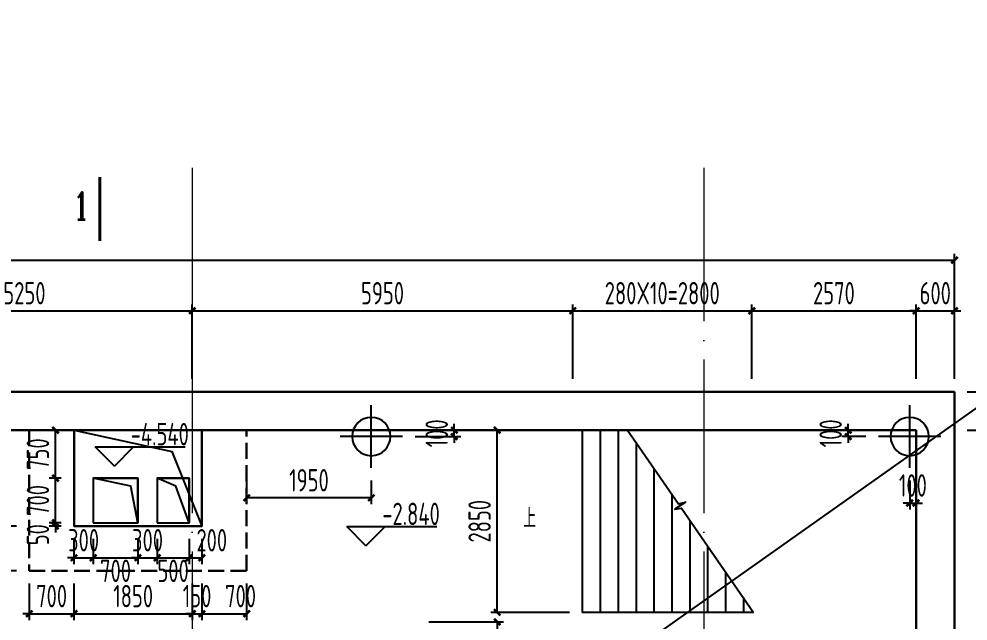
# Model space of a CAD drawing. Header units: millimetres. Extents: x -897614 to 191467, y -439928 to 101803.
# Drawn here: x -807098 to -792256, y -19254 to -9839 of the extents above; entities that cross this region are included whole.
import ezdxf

# ---------------------------------------------------------------- set-up
doc = ezdxf.new("R2010")
doc.units = ezdxf.units.MM
doc.header["$LTSCALE"] = 1000
doc.linetypes.add('ACAD_ISO04W100', pattern=[30, 24, -3, 0, -3])
doc.linetypes.add('DASH', pattern=[0.35, 0.25, -0.1])
for name, color, linetype in [('DIM_ELEV', 3, 'Continuous'), ('DIM_LEAD', 3, 'Continuous'), ('DIM_SYMB', 3, 'Continuous'), ('KD', 7, 'Continuous'), ('STAIR', 2, 'Continuous'), ('ZH', 7, 'Continuous'), ('备注', 1, 'Continuous')]:
    doc.layers.add(name, color=color, linetype=linetype)
doc.layers.add('DOTE', color=8, linetype='ACAD_ISO04W100', lineweight=9)
doc.layers.add('WALL', color=6, linetype='Continuous', lineweight=30)
doc.styles.add('_TCH_LABEL', font='COMPLEX', dxfattribs={"bigfont": 'GBCBIG'})
doc.styles.add('TSSD', font='tssdeng.shx', dxfattribs={"width": 0.7, "bigfont": 'tssdchn.shx'})
doc.dimstyles.new('TSD', dxfattribs={"dimtxt": 350, "dimasz": 100, "dimexe": 100, "dimexo": 200, "dimgap": 100, "dimtad": 1, "dimdec": 0, "dimzin": 0, "dimdsep": 46, "dimtxsty": 'TSSD', "dimblk": 'ARCHTICK', "dimcen": 0.09, "dimclrt": 7, "dimazin": 2, "dimtfac": 1, "dimtdec": 0, "dimtix": 1, "dimtmove": 2, "dimatfit": 3, "dimfxl": 0, "dimtolj": 1, "dimtzin": 0, "dimarcsym": 0})

# ---------------------------------------------------------------- blocks, each defined once
blk = doc.blocks.new('_ArchTick')
at = {"color": 0, "linetype": 'ByBlock', "const_width": 0.4}
blk.add_lwpolyline([(-0.5, -0.5), (0.5, 0.5)], dxfattribs=at)
blk = doc.blocks.new('*D159')
at = {"layer": 'Defpoints', "color": 0, "transparency": 16777216}
for p in [(-804388, -14402), (-809638, -15669, 0), (-804388, -15669, 0)]:
    blk.add_point(p, dxfattribs=at)
at = {"layer": 'DIM_LEAD', "color": 0, "lineweight": -2, "transparency": 16777216}
for p, q in [((-809638, -15469), (-809638, -14302)), ((-804388, -15469), (-804388, -14302)), ((-809638, -14402), (-804388, -14402))]:
    blk.add_line(p, q, dxfattribs=at)
at = {"layer": 'DIM_LEAD', "color": 0, "lineweight": -2, "transparency": 16777216, "xscale": 100, "yscale": 100, "zscale": 100, "rotation": 180}
blk.add_blockref('_ArchTick', (-809638, -14402), dxfattribs=at)
at = {"layer": 'DIM_LEAD', "color": 0, "lineweight": -2, "transparency": 16777216, "xscale": 100, "yscale": 100, "zscale": 100}
blk.add_blockref('_ArchTick', (-804388, -14402), dxfattribs=at)
at = {"layer": 'DIM_LEAD', "color": 7, "transparency": 16777216, "insert": (-807013, -14127), "char_height": 350, "attachment_point": 5, "style": 'TSSD'}
blk.add_mtext('\\A1;5250', dxfattribs=at)
blk = doc.blocks.new('*D160')
at = {"layer": 'Defpoints', "color": 0, "transparency": 16777216}
for p in [(-798438, -14402), (-804388, -15669, 0), (-798438, -15669, 0)]:
    blk.add_point(p, dxfattribs=at)
at = {"layer": 'DIM_LEAD', "color": 0, "lineweight": -2, "transparency": 16777216}
for p, q in [((-804388, -15469), (-804388, -14302)), ((-798438, -15469), (-798438, -14302)), ((-804388, -14402), (-798438, -14402))]:
    blk.add_line(p, q, dxfattribs=at)
at = {"layer": 'DIM_LEAD', "color": 0, "lineweight": -2, "transparency": 16777216, "xscale": 100, "yscale": 100, "zscale": 100, "rotation": 180}
blk.add_blockref('_ArchTick', (-804388, -14402), dxfattribs=at)
at = {"layer": 'DIM_LEAD', "color": 0, "lineweight": -2, "transparency": 16777216, "xscale": 100, "yscale": 100, "zscale": 100}
blk.add_blockref('_ArchTick', (-798438, -14402), dxfattribs=at)
at = {"layer": 'DIM_LEAD', "color": 7, "transparency": 16777216, "insert": (-801413, -14127), "char_height": 350, "attachment_point": 5, "style": 'TSSD'}
blk.add_mtext('\\A1;5950', dxfattribs=at)
blk = doc.blocks.new('*D161')
at = {"layer": 'Defpoints', "color": 0, "transparency": 16777216}
for p in [(-795638, -14402), (-798438, -15669, 0), (-795638, -15669)]:
    blk.add_point(p, dxfattribs=at)
at = {"layer": 'DIM_LEAD', "color": 0, "lineweight": -2, "transparency": 16777216}
for p, q in [((-798438, -15469), (-798438, -14302)), ((-795638, -15469), (-795638, -14302)), ((-798438, -14402), (-795638, -14402))]:
    blk.add_line(p, q, dxfattribs=at)
at = {"layer": 'DIM_LEAD', "color": 0, "lineweight": -2, "transparency": 16777216, "xscale": 100, "yscale": 100, "zscale": 100, "rotation": 180}
blk.add_blockref('_ArchTick', (-798438, -14402), dxfattribs=at)
at = {"layer": 'DIM_LEAD', "color": 0, "lineweight": -2, "transparency": 16777216, "xscale": 100, "yscale": 100, "zscale": 100}
blk.add_blockref('_ArchTick', (-795638, -14402), dxfattribs=at)
at = {"layer": 'DIM_LEAD', "color": 7, "transparency": 16777216, "insert": (-797038, -14127), "char_height": 350, "attachment_point": 5, "style": 'TSSD'}
blk.add_mtext('\\A1;280X10=2800', dxfattribs=at)
blk = doc.blocks.new('*D162')
at = {"layer": 'Defpoints', "color": 0, "transparency": 16777216}
for p in [(-792468, -14402), (-793068, -15669, 0), (-792468, -15669, 0)]:
    blk.add_point(p, dxfattribs=at)
at = {"layer": 'DIM_LEAD', "color": 0, "lineweight": -2, "transparency": 16777216}
for p, q in [((-793068, -15469), (-793068, -14302)), ((-792468, -15469), (-792468, -14302)), ((-793068, -14402), (-793168, -14402)), ((-793068, -14402), (-792468, -14402)), ((-792468, -14402), (-792368, -14402))]:
    blk.add_line(p, q, dxfattribs=at)
at = {"layer": 'DIM_LEAD', "color": 0, "lineweight": -2, "transparency": 16777216, "xscale": 100, "yscale": 100, "zscale": 100}
blk.add_blockref('_ArchTick', (-793068, -14402), dxfattribs=at)
at = {"layer": 'DIM_LEAD', "color": 0, "lineweight": -2, "transparency": 16777216, "xscale": 100, "yscale": 100, "zscale": 100, "rotation": 180}
blk.add_blockref('_ArchTick', (-792468, -14402), dxfattribs=at)
at = {"layer": 'DIM_LEAD', "color": 7, "transparency": 16777216, "insert": (-792768, -14127), "char_height": 350, "attachment_point": 5, "style": 'TSSD'}
blk.add_mtext('\\A1;600', dxfattribs=at)
blk = doc.blocks.new('*D169')
at = {"layer": 'Defpoints', "color": 0, "transparency": 16777216}
for p in [(-792468, -13610), (-850958, -15669, 0), (-792468, -15669, 0)]:
    blk.add_point(p, dxfattribs=at)
at = {"layer": 'DIM_LEAD', "color": 0, "lineweight": -2, "transparency": 16777216}
for p, q in [((-850958, -15469), (-850958, -13510)), ((-850958, -13610), (-792468, -13610)), ((-792468, -15469), (-792468, -13510))]:
    blk.add_line(p, q, dxfattribs=at)
at = {"layer": 'DIM_LEAD', "color": 0, "lineweight": -2, "transparency": 16777216, "xscale": 100, "yscale": 100, "zscale": 100, "rotation": 180}
blk.add_blockref('_ArchTick', (-850958, -13610), dxfattribs=at)
at = {"layer": 'DIM_LEAD', "color": 0, "lineweight": -2, "transparency": 16777216, "xscale": 100, "yscale": 100, "zscale": 100}
blk.add_blockref('_ArchTick', (-792468, -13610), dxfattribs=at)
at = {"layer": 'DIM_LEAD', "color": 7, "transparency": 16777216, "insert": (-821713, -13335), "char_height": 350, "attachment_point": 5, "style": 'TSSD'}
blk.add_mtext('\\A1;58490', dxfattribs=at)
blk = doc.blocks.new('*D170')
at = {"layer": 'Defpoints', "color": 0, "transparency": 16777216}
for p in [(-792468, -15669, 0), (-792468, -16269, 0), (-791155, -16269)]:
    blk.add_point(p, dxfattribs=at)
at = {"layer": 'DIM_LEAD', "color": 0, "lineweight": -2, "transparency": 16777216}
for p, q in [((-791155, -15669), (-791155, -15569)), ((-792268, -15669), (-791055, -15669)), ((-791155, -15669), (-791155, -16269)), ((-792268, -16269), (-791055, -16269)), ((-791155, -16269), (-791155, -16369))]:
    blk.add_line(p, q, dxfattribs=at)
at = {"layer": 'DIM_LEAD', "color": 0, "lineweight": -2, "transparency": 16777216, "xscale": 100, "yscale": 100, "zscale": 100}
for p, rotation in [((-791155, -15669), 270), ((-791155, -16269), 90)]:
    blk.add_blockref('_ArchTick', p, dxfattribs=dict(at, rotation=rotation))
at = {"layer": 'DIM_LEAD', "color": 7, "transparency": 16777216, "insert": (-791430, -15969), "char_height": 350, "attachment_point": 5, "rotation": 90, "style": 'TSSD'}
blk.add_mtext('\\A1;600', dxfattribs=at)
blk = doc.blocks.new('*D171')
at = {"layer": 'Defpoints', "color": 0, "transparency": 16777216}
for p in [(-792468, -16269, 0), (-792468, -22269, 0), (-791155, -22269)]:
    blk.add_point(p, dxfattribs=at)
at = {"layer": 'DIM_LEAD', "color": 0, "lineweight": -2, "transparency": 16777216}
for p, q in [((-792268, -16269), (-791055, -16269)), ((-791155, -16269), (-791155, -22269)), ((-792268, -22269), (-791055, -22269))]:
    blk.add_line(p, q, dxfattribs=at)
at = {"layer": 'DIM_LEAD', "color": 0, "lineweight": -2, "transparency": 16777216, "xscale": 100, "yscale": 100, "zscale": 100}
for p, rotation in [((-791155, -16269), 90), ((-791155, -22269), 270)]:
    blk.add_blockref('_ArchTick', p, dxfattribs=dict(at, rotation=rotation))
at = {"layer": 'DIM_LEAD', "color": 7, "transparency": 16777216, "insert": (-791430, -19269), "char_height": 350, "attachment_point": 5, "rotation": 90, "style": 'TSSD'}
blk.add_mtext('\\A1;6000', dxfattribs=at)
blk = doc.blocks.new('*D173')
at = {"layer": 'Defpoints', "color": 0, "transparency": 16777216}
for p in [(-792468, -15669, 0), (-790569, -15669), (-792468, -22869, 0)]:
    blk.add_point(p, dxfattribs=at)
at = {"layer": 'DIM_LEAD', "color": 0, "lineweight": -2, "transparency": 16777216}
for p, q in [((-792268, -15669), (-790469, -15669)), ((-790569, -22869), (-790569, -15669)), ((-792268, -22869), (-790469, -22869))]:
    blk.add_line(p, q, dxfattribs=at)
at = {"layer": 'DIM_LEAD', "color": 0, "lineweight": -2, "transparency": 16777216, "xscale": 100, "yscale": 100, "zscale": 100}
for p, rotation in [((-790569, -15669), 90), ((-790569, -22869), 270)]:
    blk.add_blockref('_ArchTick', p, dxfattribs=dict(at, rotation=rotation))
at = {"layer": 'DIM_LEAD', "color": 7, "transparency": 16777216, "insert": (-790844, -19269), "char_height": 350, "attachment_point": 5, "rotation": 90, "style": 'TSSD'}
blk.add_mtext('\\A1;7200', dxfattribs=at)
blk = doc.blocks.new('*D174')
at = {"layer": 'Defpoints', "color": 0, "transparency": 16777216}
for p in [(-793068, -14402), (-795638, -15669), (-793068, -15669, 0)]:
    blk.add_point(p, dxfattribs=at)
at = {"layer": 'DIM_LEAD', "color": 0, "lineweight": -2, "transparency": 16777216}
for p, q in [((-795638, -15469), (-795638, -14302)), ((-793068, -15469), (-793068, -14302)), ((-795638, -14402), (-793068, -14402))]:
    blk.add_line(p, q, dxfattribs=at)
at = {"layer": 'DIM_LEAD', "color": 0, "lineweight": -2, "transparency": 16777216, "xscale": 100, "yscale": 100, "zscale": 100, "rotation": 180}
blk.add_blockref('_ArchTick', (-795638, -14402), dxfattribs=at)
at = {"layer": 'DIM_LEAD', "color": 0, "lineweight": -2, "transparency": 16777216, "xscale": 100, "yscale": 100, "zscale": 100}
blk.add_blockref('_ArchTick', (-793068, -14402), dxfattribs=at)
at = {"layer": 'DIM_LEAD', "color": 7, "transparency": 16777216, "insert": (-794353, -14127), "char_height": 350, "attachment_point": 5, "style": 'TSSD'}
blk.add_mtext('\\A1;2570', dxfattribs=at)
blk = doc.blocks.new('*D175')
at = {"layer": 'Defpoints', "color": 0, "transparency": 16777216}
for p in [(-800888, -19269, 0), (-800888, -22269, 0), (-799619, -22269)]:
    blk.add_point(p, dxfattribs=at)
at = {"layer": 'DIM_LEAD', "color": 0, "lineweight": -2, "transparency": 16777216}
for p, q in [((-800688, -19269), (-799519, -19269)), ((-799619, -19269), (-799619, -22269)), ((-800688, -22269), (-799519, -22269))]:
    blk.add_line(p, q, dxfattribs=at)
at = {"layer": 'DIM_LEAD', "color": 0, "lineweight": -2, "transparency": 16777216, "xscale": 100, "yscale": 100, "zscale": 100}
for p, rotation in [((-799619, -19269), 90), ((-799619, -22269), 270)]:
    blk.add_blockref('_ArchTick', p, dxfattribs=dict(at, rotation=rotation))
at = {"layer": 'DIM_LEAD', "color": 7, "transparency": 16777216, "insert": (-799894, -20769), "char_height": 350, "attachment_point": 5, "rotation": 90, "style": 'TSSD'}
blk.add_mtext('\\A1;3000', dxfattribs=at)
blk = doc.blocks.new('*D156')
at = {"layer": 'Defpoints', "color": 0, "transparency": 16777216}
for p in [(-799619, -16269), (-798438, -16269, 0), (-798288, -19119, 0)]:
    blk.add_point(p, dxfattribs=at)
at = {"layer": 'DIM_LEAD', "color": 0, "lineweight": -2, "transparency": 16777216}
for p, q in [((-798638, -16269), (-799719, -16269)), ((-799619, -19119), (-799619, -16269)), ((-798488, -19119), (-799719, -19119))]:
    blk.add_line(p, q, dxfattribs=at)
at = {"layer": 'DIM_LEAD', "color": 0, "lineweight": -2, "transparency": 16777216, "xscale": 100, "yscale": 100, "zscale": 100}
for p, rotation in [((-799619, -16269), 90), ((-799619, -19119), 270)]:
    blk.add_blockref('_ArchTick', p, dxfattribs=dict(at, rotation=rotation))
at = {"layer": 'DIM_LEAD', "color": 7, "transparency": 16777216, "insert": (-799894, -17694), "char_height": 350, "attachment_point": 5, "rotation": 90, "style": 'TSSD'}
blk.add_mtext('\\A1;2850', dxfattribs=at)
blk = doc.blocks.new('*D622')
at = {"layer": 'Defpoints', "color": 0, "transparency": 16777216}
for p in [(-806938, -18469, 0), (-806238, -18469, 0), (-806238, -19139)]:
    blk.add_point(p, dxfattribs=at)
at = {"layer": 'DIM_ELEV', "color": 0, "lineweight": -2, "transparency": 16777216}
for p, q in [((-806938, -18669), (-806938, -19239)), ((-806238, -18669), (-806238, -19239)), ((-806938, -19139), (-807038, -19139)), ((-806938, -19139), (-806238, -19139)), ((-806238, -19139), (-806138, -19139))]:
    blk.add_line(p, q, dxfattribs=at)
at = {"layer": 'DIM_ELEV', "color": 0, "lineweight": -2, "transparency": 16777216, "xscale": 100, "yscale": 100, "zscale": 100}
blk.add_blockref('_ArchTick', (-806938, -19139), dxfattribs=at)
at = {"layer": 'DIM_ELEV', "color": 0, "lineweight": -2, "transparency": 16777216, "xscale": 100, "yscale": 100, "zscale": 100, "rotation": 180}
blk.add_blockref('_ArchTick', (-806238, -19139), dxfattribs=at)
at = {"layer": 'DIM_ELEV', "color": 7, "transparency": 16777216, "insert": (-806588, -18864), "char_height": 350, "attachment_point": 5, "style": 'TSSD'}
blk.add_mtext('\\A1;700', dxfattribs=at)
blk = doc.blocks.new('*D623')
at = {"layer": 'Defpoints', "color": 0, "transparency": 16777216}
for p in [(-806238, -18469, 0), (-804388, -18469, 0), (-804388, -19139)]:
    blk.add_point(p, dxfattribs=at)
at = {"layer": 'DIM_ELEV', "color": 0, "lineweight": -2, "transparency": 16777216}
for p, q in [((-806238, -18669), (-806238, -19239)), ((-804388, -18669), (-804388, -19239)), ((-806238, -19139), (-804388, -19139))]:
    blk.add_line(p, q, dxfattribs=at)
at = {"layer": 'DIM_ELEV', "color": 0, "lineweight": -2, "transparency": 16777216, "xscale": 100, "yscale": 100, "zscale": 100, "rotation": 180}
blk.add_blockref('_ArchTick', (-806238, -19139), dxfattribs=at)
at = {"layer": 'DIM_ELEV', "color": 0, "lineweight": -2, "transparency": 16777216, "xscale": 100, "yscale": 100, "zscale": 100}
blk.add_blockref('_ArchTick', (-804388, -19139), dxfattribs=at)
at = {"layer": 'DIM_ELEV', "color": 7, "transparency": 16777216, "insert": (-805313, -18864), "char_height": 350, "attachment_point": 5, "style": 'TSSD'}
blk.add_mtext('\\A1;1850', dxfattribs=at)
blk = doc.blocks.new('*D624')
at = {"layer": 'Defpoints', "color": 0, "transparency": 16777216}
for p in [(-804388, -18469, 0), (-804238, -18469, 0), (-804238, -19139)]:
    blk.add_point(p, dxfattribs=at)
at = {"layer": 'DIM_ELEV', "color": 0, "lineweight": -2, "transparency": 16777216}
for p, q in [((-804388, -18669), (-804388, -19239)), ((-804238, -18669), (-804238, -19239)), ((-804388, -19139), (-804488, -19139)), ((-804388, -19139), (-804238, -19139)), ((-804238, -19139), (-804138, -19139))]:
    blk.add_line(p, q, dxfattribs=at)
at = {"layer": 'DIM_ELEV', "color": 0, "lineweight": -2, "transparency": 16777216, "xscale": 100, "yscale": 100, "zscale": 100}
blk.add_blockref('_ArchTick', (-804388, -19139), dxfattribs=at)
at = {"layer": 'DIM_ELEV', "color": 0, "lineweight": -2, "transparency": 16777216, "xscale": 100, "yscale": 100, "zscale": 100, "rotation": 180}
blk.add_blockref('_ArchTick', (-804238, -19139), dxfattribs=at)
at = {"layer": 'DIM_ELEV', "color": 7, "transparency": 16777216, "insert": (-804313, -18864), "char_height": 350, "attachment_point": 5, "style": 'TSSD'}
blk.add_mtext('\\A1;150', dxfattribs=at)
blk = doc.blocks.new('*D625')
at = {"layer": 'Defpoints', "color": 0, "transparency": 16777216}
for p in [(-804238, -18469, 0), (-803538, -18469, 0), (-803538, -19139)]:
    blk.add_point(p, dxfattribs=at)
at = {"layer": 'DIM_ELEV', "color": 0, "lineweight": -2, "transparency": 16777216}
for p, q in [((-804238, -18669), (-804238, -19239)), ((-803538, -18669), (-803538, -19239)), ((-804238, -19139), (-803538, -19139))]:
    blk.add_line(p, q, dxfattribs=at)
at = {"layer": 'DIM_ELEV', "color": 0, "lineweight": -2, "transparency": 16777216, "xscale": 100, "yscale": 100, "zscale": 100, "rotation": 180}
blk.add_blockref('_ArchTick', (-804238, -19139), dxfattribs=at)
at = {"layer": 'DIM_ELEV', "color": 0, "lineweight": -2, "transparency": 16777216, "xscale": 100, "yscale": 100, "zscale": 100}
blk.add_blockref('_ArchTick', (-803538, -19139), dxfattribs=at)
at = {"layer": 'DIM_ELEV', "color": 7, "transparency": 16777216, "insert": (-803633, -18864), "char_height": 350, "attachment_point": 5, "style": 'TSSD'}
blk.add_mtext('\\A1;700', dxfattribs=at)
blk = doc.blocks.new('*D626')
at = {"layer": 'Defpoints', "color": 0, "transparency": 16777216}
for p in [(-807753, -17769), (-806938, -17769, 0), (-806938, -18469, 0)]:
    blk.add_point(p, dxfattribs=at)
at = {"layer": 'DIM_ELEV', "color": 0, "lineweight": -2, "transparency": 16777216}
for p, q in [((-807138, -17769), (-807853, -17769)), ((-807753, -17769), (-807753, -17669)), ((-807753, -18469), (-807753, -17769)), ((-807138, -18469), (-807853, -18469)), ((-807753, -18469), (-807753, -18569))]:
    blk.add_line(p, q, dxfattribs=at)
at = {"layer": 'DIM_ELEV', "color": 0, "lineweight": -2, "transparency": 16777216, "xscale": 100, "yscale": 100, "zscale": 100}
for p, rotation in [((-807753, -17769), 270), ((-807753, -18469), 90)]:
    blk.add_blockref('_ArchTick', p, dxfattribs=dict(at, rotation=rotation))
at = {"layer": 'DIM_ELEV', "color": 7, "transparency": 16777216, "insert": (-808028, -18119), "char_height": 350, "attachment_point": 5, "rotation": 90, "style": 'TSSD'}
blk.add_mtext('\\A1;700', dxfattribs=at)
blk = doc.blocks.new('*D627')
at = {"layer": 'Defpoints', "color": 0, "transparency": 16777216}
for p in [(-807753, -16269), (-806938, -16269), (-806938, -17769, 0)]:
    blk.add_point(p, dxfattribs=at)
at = {"layer": 'DIM_ELEV', "color": 0, "lineweight": -2, "transparency": 16777216}
for p, q in [((-807138, -16269), (-807853, -16269)), ((-807753, -17769), (-807753, -16269)), ((-807138, -17769), (-807853, -17769))]:
    blk.add_line(p, q, dxfattribs=at)
at = {"layer": 'DIM_ELEV', "color": 0, "lineweight": -2, "transparency": 16777216, "xscale": 100, "yscale": 100, "zscale": 100}
for p, rotation in [((-807753, -16269), 90), ((-807753, -17769), 270)]:
    blk.add_blockref('_ArchTick', p, dxfattribs=dict(at, rotation=rotation))
at = {"layer": 'DIM_ELEV', "color": 7, "transparency": 16777216, "insert": (-808028, -17019), "char_height": 350, "attachment_point": 5, "rotation": 90, "style": 'TSSD'}
blk.add_mtext('\\A1;1500', dxfattribs=at)
blk = doc.blocks.new('*D628')
at = {"layer": 'Defpoints', "color": 0, "transparency": 16777216}
for p in [(-806238, -17769, 0), (-805938, -17769, 0), (-805938, -18266)]:
    blk.add_point(p, dxfattribs=at)
at = {"layer": 'DIM_ELEV', "color": 0, "lineweight": -2, "transparency": 16777216}
for p, q in [((-806238, -17969), (-806238, -18366)), ((-805938, -17969), (-805938, -18366)), ((-806238, -18266), (-806338, -18266)), ((-806238, -18266), (-805938, -18266)), ((-805938, -18266), (-805838, -18266))]:
    blk.add_line(p, q, dxfattribs=at)
at = {"layer": 'DIM_ELEV', "color": 0, "lineweight": -2, "transparency": 16777216, "xscale": 100, "yscale": 100, "zscale": 100}
blk.add_blockref('_ArchTick', (-806238, -18266), dxfattribs=at)
at = {"layer": 'DIM_ELEV', "color": 0, "lineweight": -2, "transparency": 16777216, "xscale": 100, "yscale": 100, "zscale": 100, "rotation": 180}
blk.add_blockref('_ArchTick', (-805938, -18266), dxfattribs=at)
at = {"layer": 'DIM_ELEV', "color": 7, "transparency": 16777216, "insert": (-806088, -17991), "char_height": 350, "attachment_point": 5, "style": 'TSSD'}
blk.add_mtext('\\A1;300', dxfattribs=at)
blk = doc.blocks.new('*D629')
at = {"layer": 'Defpoints', "color": 0, "transparency": 16777216}
for p in [(-805938, -17769, 0), (-805238, -17769, 0), (-805238, -18266)]:
    blk.add_point(p, dxfattribs=at)
at = {"layer": 'DIM_ELEV', "color": 0, "lineweight": -2, "transparency": 16777216}
for p, q in [((-805938, -17969), (-805938, -18366)), ((-805238, -17969), (-805238, -18366)), ((-805938, -18266), (-805238, -18266))]:
    blk.add_line(p, q, dxfattribs=at)
at = {"layer": 'DIM_ELEV', "color": 0, "lineweight": -2, "transparency": 16777216, "xscale": 100, "yscale": 100, "zscale": 100, "rotation": 180}
blk.add_blockref('_ArchTick', (-805938, -18266), dxfattribs=at)
at = {"layer": 'DIM_ELEV', "color": 0, "lineweight": -2, "transparency": 16777216, "xscale": 100, "yscale": 100, "zscale": 100}
blk.add_blockref('_ArchTick', (-805238, -18266), dxfattribs=at)
at = {"layer": 'DIM_ELEV', "color": 7, "transparency": 16777216, "insert": (-805588, -18469), "char_height": 350, "attachment_point": 5, "style": 'TSSD'}
blk.add_mtext('\\A1;700', dxfattribs=at)
blk = doc.blocks.new('*D630')
at = {"layer": 'Defpoints', "color": 0, "transparency": 16777216}
for p in [(-805238, -17769, 0), (-804938, -17769, 0), (-804938, -18266)]:
    blk.add_point(p, dxfattribs=at)
at = {"layer": 'DIM_ELEV', "color": 0, "lineweight": -2, "transparency": 16777216}
for p, q in [((-805238, -17969), (-805238, -18366)), ((-804938, -17969), (-804938, -18366)), ((-805238, -18266), (-805338, -18266)), ((-805238, -18266), (-804938, -18266)), ((-804938, -18266), (-804838, -18266))]:
    blk.add_line(p, q, dxfattribs=at)
at = {"layer": 'DIM_ELEV', "color": 0, "lineweight": -2, "transparency": 16777216, "xscale": 100, "yscale": 100, "zscale": 100}
blk.add_blockref('_ArchTick', (-805238, -18266), dxfattribs=at)
at = {"layer": 'DIM_ELEV', "color": 0, "lineweight": -2, "transparency": 16777216, "xscale": 100, "yscale": 100, "zscale": 100, "rotation": 180}
blk.add_blockref('_ArchTick', (-804938, -18266), dxfattribs=at)
at = {"layer": 'DIM_ELEV', "color": 7, "transparency": 16777216, "insert": (-805088, -17991), "char_height": 350, "attachment_point": 5, "style": 'TSSD'}
blk.add_mtext('\\A1;300', dxfattribs=at)
blk = doc.blocks.new('*D631')
at = {"layer": 'Defpoints', "color": 0, "transparency": 16777216}
for p in [(-804938, -17769, 0), (-804438, -17769, 0), (-804438, -18266)]:
    blk.add_point(p, dxfattribs=at)
at = {"layer": 'DIM_ELEV', "color": 0, "lineweight": -2, "transparency": 16777216}
for p, q in [((-804938, -17969), (-804938, -18366)), ((-804438, -17969), (-804438, -18366)), ((-804938, -18266), (-804438, -18266))]:
    blk.add_line(p, q, dxfattribs=at)
at = {"layer": 'DIM_ELEV', "color": 0, "lineweight": -2, "transparency": 16777216, "xscale": 100, "yscale": 100, "zscale": 100, "rotation": 180}
blk.add_blockref('_ArchTick', (-804938, -18266), dxfattribs=at)
at = {"layer": 'DIM_ELEV', "color": 0, "lineweight": -2, "transparency": 16777216, "xscale": 100, "yscale": 100, "zscale": 100}
blk.add_blockref('_ArchTick', (-804438, -18266), dxfattribs=at)
at = {"layer": 'DIM_ELEV', "color": 7, "transparency": 16777216, "insert": (-804688, -18469), "char_height": 350, "attachment_point": 5, "style": 'TSSD'}
blk.add_mtext('\\A1;500', dxfattribs=at)
blk = doc.blocks.new('*D632')
at = {"layer": 'Defpoints', "color": 0, "transparency": 16777216}
for p in [(-804438, -17769, 0), (-804238, -17769, 0), (-804238, -18266)]:
    blk.add_point(p, dxfattribs=at)
at = {"layer": 'DIM_ELEV', "color": 0, "lineweight": -2, "transparency": 16777216}
for p, q in [((-804438, -17969), (-804438, -18366)), ((-804238, -17969), (-804238, -18366)), ((-804438, -18266), (-804238, -18266))]:
    blk.add_line(p, q, dxfattribs=at)
at = {"layer": 'DIM_ELEV', "color": 0, "lineweight": -2, "transparency": 16777216, "xscale": 100, "yscale": 100, "zscale": 100, "rotation": 180}
blk.add_blockref('_ArchTick', (-804438, -18266), dxfattribs=at)
at = {"layer": 'DIM_ELEV', "color": 0, "lineweight": -2, "transparency": 16777216, "xscale": 100, "yscale": 100, "zscale": 100}
blk.add_blockref('_ArchTick', (-804238, -18266), dxfattribs=at)
at = {"layer": 'DIM_ELEV', "color": 7, "transparency": 16777216, "insert": (-804083, -17991), "char_height": 350, "attachment_point": 5, "style": 'TSSD'}
blk.add_mtext('\\A1;200', dxfattribs=at)
blk = doc.blocks.new('*D633')
at = {"layer": 'Defpoints', "color": 0, "transparency": 16777216}
for p in [(-806527, -17719), (-806238, -17719, 0), (-806238, -17769, 0)]:
    blk.add_point(p, dxfattribs=at)
at = {"layer": 'DIM_ELEV', "color": 0, "lineweight": -2, "transparency": 16777216}
for p, q in [((-806527, -17719), (-806527, -17619)), ((-806438, -17719), (-806627, -17719)), ((-806438, -17769), (-806627, -17769)), ((-806527, -17769), (-806527, -17719)), ((-806527, -17769), (-806527, -17869))]:
    blk.add_line(p, q, dxfattribs=at)
at = {"layer": 'DIM_ELEV', "color": 0, "lineweight": -2, "transparency": 16777216, "xscale": 100, "yscale": 100, "zscale": 100}
for p, rotation in [((-806527, -17719), 270), ((-806527, -17769), 90)]:
    blk.add_blockref('_ArchTick', p, dxfattribs=dict(at, rotation=rotation))
at = {"layer": 'DIM_ELEV', "color": 7, "transparency": 16777216, "insert": (-806802, -17904), "char_height": 350, "attachment_point": 5, "rotation": 90, "style": 'TSSD'}
blk.add_mtext('\\A1;50', dxfattribs=at)
blk = doc.blocks.new('*D634')
at = {"layer": 'Defpoints', "color": 0, "transparency": 16777216}
for p in [(-806527, -17019), (-806238, -17019, 0), (-806238, -17719, 0)]:
    blk.add_point(p, dxfattribs=at)
at = {"layer": 'DIM_ELEV', "color": 0, "lineweight": -2, "transparency": 16777216}
for p, q in [((-806527, -17019), (-806527, -16919)), ((-806438, -17019), (-806627, -17019)), ((-806527, -17719), (-806527, -17019)), ((-806438, -17719), (-806627, -17719)), ((-806527, -17719), (-806527, -17819))]:
    blk.add_line(p, q, dxfattribs=at)
at = {"layer": 'DIM_ELEV', "color": 0, "lineweight": -2, "transparency": 16777216, "xscale": 100, "yscale": 100, "zscale": 100}
for p, rotation in [((-806527, -17019), 270), ((-806527, -17719), 90)]:
    blk.add_blockref('_ArchTick', p, dxfattribs=dict(at, rotation=rotation))
at = {"layer": 'DIM_ELEV', "color": 7, "transparency": 16777216, "insert": (-806802, -17369), "char_height": 350, "attachment_point": 5, "rotation": 90, "style": 'TSSD'}
blk.add_mtext('\\A1;700', dxfattribs=at)
blk = doc.blocks.new('*D635')
at = {"layer": 'Defpoints', "color": 0, "transparency": 16777216}
for p in [(-806527, -16269), (-806238, -16269, 0), (-806238, -17019, 0)]:
    blk.add_point(p, dxfattribs=at)
at = {"layer": 'DIM_ELEV', "color": 0, "lineweight": -2, "transparency": 16777216}
for p, q in [((-806438, -16269), (-806627, -16269)), ((-806527, -17019), (-806527, -16269)), ((-806438, -17019), (-806627, -17019))]:
    blk.add_line(p, q, dxfattribs=at)
at = {"layer": 'DIM_ELEV', "color": 0, "lineweight": -2, "transparency": 16777216, "xscale": 100, "yscale": 100, "zscale": 100}
for p, rotation in [((-806527, -16269), 90), ((-806527, -17019), 270)]:
    blk.add_blockref('_ArchTick', p, dxfattribs=dict(at, rotation=rotation))
at = {"layer": 'DIM_ELEV', "color": 7, "transparency": 16777216, "insert": (-806802, -16644), "char_height": 350, "attachment_point": 5, "rotation": 90, "style": 'TSSD'}
blk.add_mtext('\\A1;750', dxfattribs=at)
blk = doc.blocks.new('A$C74342322')
at = {"layer": 'ZH'}
for p, q in [((0, -488), (0, 488)), ((-488, 0), (488, 0))]:
    blk.add_line(p, q, dxfattribs=at)
blk.add_circle((0, 0), 300, dxfattribs=at)
blk = doc.blocks.new('*D1151')
at = {"layer": 'Defpoints', "color": 0, "transparency": 16777216}
for p in [(-803538, -16857, 0), (-801588, -16857, 0), (-803538, -17328)]:
    blk.add_point(p, dxfattribs=at)
at = {"layer": 'DIM_LEAD', "color": 0, "lineweight": -2, "transparency": 16777216}
for p, q in [((-803538, -17057), (-803538, -17428)), ((-801588, -17057), (-801588, -17428)), ((-801588, -17328), (-803538, -17328))]:
    blk.add_line(p, q, dxfattribs=at)
at = {"layer": 'DIM_LEAD', "color": 0, "lineweight": -2, "transparency": 16777216, "xscale": 100, "yscale": 100, "zscale": 100, "rotation": 180}
blk.add_blockref('_ArchTick', (-803538, -17328), dxfattribs=at)
at = {"layer": 'DIM_LEAD', "color": 0, "lineweight": -2, "transparency": 16777216, "xscale": 100, "yscale": 100, "zscale": 100}
blk.add_blockref('_ArchTick', (-801588, -17328), dxfattribs=at)
at = {"layer": 'DIM_LEAD', "color": 7, "transparency": 16777216, "insert": (-802563, -17053), "char_height": 350, "attachment_point": 5, "style": 'TSSD'}
blk.add_mtext('\\A1;1950', dxfattribs=at)
blk = doc.blocks.new('*D1152')
at = {"layer": 'Defpoints', "color": 0, "transparency": 16777216}
for p in [(-801100, -16269, 0), (-800290, -16269), (-801100, -16369, 0)]:
    blk.add_point(p, dxfattribs=at)
at = {"layer": 'DIM_LEAD', "color": 0, "lineweight": -2, "transparency": 16777216}
for p, q in [((-800290, -16269), (-800290, -16169)), ((-800900, -16269), (-800190, -16269)), ((-800290, -16369), (-800290, -16269)), ((-800900, -16369), (-800190, -16369)), ((-800290, -16369), (-800290, -16469))]:
    blk.add_line(p, q, dxfattribs=at)
at = {"layer": 'DIM_LEAD', "color": 0, "lineweight": -2, "transparency": 16777216, "xscale": 100, "yscale": 100, "zscale": 100}
for p, rotation in [((-800290, -16269), 270), ((-800290, -16369), 90)]:
    blk.add_blockref('_ArchTick', p, dxfattribs=dict(at, rotation=rotation))
at = {"layer": 'DIM_LEAD', "color": 7, "transparency": 16777216, "insert": (-800565, -16319), "char_height": 350, "attachment_point": 5, "rotation": 90, "style": 'TSSD'}
blk.add_mtext('\\A1;100', dxfattribs=at)
blk = doc.blocks.new('*D1153')
at = {"layer": 'Defpoints', "color": 0, "transparency": 16777216}
for p in [(-793168, -16857, 0), (-793068, -16857, 0), (-793068, -17409)]:
    blk.add_point(p, dxfattribs=at)
at = {"layer": 'DIM_LEAD', "color": 0, "lineweight": -2, "transparency": 16777216}
for p, q in [((-793168, -17057), (-793168, -17509)), ((-793068, -17057), (-793068, -17509)), ((-793168, -17409), (-793268, -17409)), ((-793168, -17409), (-793068, -17409)), ((-793068, -17409), (-792968, -17409))]:
    blk.add_line(p, q, dxfattribs=at)
at = {"layer": 'DIM_LEAD', "color": 0, "lineweight": -2, "transparency": 16777216, "xscale": 100, "yscale": 100, "zscale": 100}
blk.add_blockref('_ArchTick', (-793168, -17409), dxfattribs=at)
at = {"layer": 'DIM_LEAD', "color": 0, "lineweight": -2, "transparency": 16777216, "xscale": 100, "yscale": 100, "zscale": 100, "rotation": 180}
blk.add_blockref('_ArchTick', (-793068, -17409), dxfattribs=at)
at = {"layer": 'DIM_LEAD', "color": 7, "transparency": 16777216, "insert": (-793118, -17134), "char_height": 350, "attachment_point": 5, "style": 'TSSD'}
blk.add_mtext('\\A1;100', dxfattribs=at)
blk = doc.blocks.new('*D1154')
at = {"layer": 'Defpoints', "color": 0, "transparency": 16777216}
for p in [(-794129, -16269), (-793656, -16269, 0), (-793656, -16369, 0)]:
    blk.add_point(p, dxfattribs=at)
at = {"layer": 'DIM_LEAD', "color": 0, "lineweight": -2, "transparency": 16777216}
for p, q in [((-794129, -16269), (-794129, -16169)), ((-793856, -16269), (-794229, -16269)), ((-794129, -16369), (-794129, -16269)), ((-793856, -16369), (-794229, -16369)), ((-794129, -16369), (-794129, -16469))]:
    blk.add_line(p, q, dxfattribs=at)
at = {"layer": 'DIM_LEAD', "color": 0, "lineweight": -2, "transparency": 16777216, "xscale": 100, "yscale": 100, "zscale": 100}
for p, rotation in [((-794129, -16269), 270), ((-794129, -16369), 90)]:
    blk.add_blockref('_ArchTick', p, dxfattribs=dict(at, rotation=rotation))
at = {"layer": 'DIM_LEAD', "color": 7, "transparency": 16777216, "insert": (-794404, -16319), "char_height": 350, "attachment_point": 5, "rotation": 90, "style": 'TSSD'}
blk.add_mtext('\\A1;100', dxfattribs=at)

msp = doc.modelspace()

# ---------------------------------------------------------------- linework, layer by layer
at = {"layer": 'DIM_ELEV'}
for p, q in [((-805606.81326, -16830.82891), (-805906.81326, -16530.82891)), ((-805906.81326, -16530.82891), (-804498.02084, -16530.82891)), ((-805606.81326, -16830.82891), (-805306.81326, -16530.82891)), ((-801671.83879, -18077.3512), (-801971.83879, -17777.3512)), ((-801971.83879, -17777.3512), (-800563.04637, -17777.3512)), ((-801671.83879, -18077.3512), (-801371.83879, -17777.3512))]:
    msp.add_line(p, q, dxfattribs=at)
at = {"layer": 'DIM_SYMB', "const_width": 50, "elevation": 0}
msp.add_lwpolyline([(-805834.84121, -12310.72284), (-805834.84121, -13310.72284)], dxfattribs=at)
at = {"layer": 'DOTE', "ltscale": 0.1}
for p, q in [((-804387.84766, -12166.20268, 0), (-804387.84766, -26047.94676, 0)), ((-796387.84766, -12166.20268, 0), (-796387.84766, -26047.94676, 0))]:
    msp.add_line(p, q, dxfattribs=at)
at = {"layer": 'KD', "elevation": 0}
msp.add_lwpolyline([(-806237.86287, -16269.01803), (-804708.51794, -16603.6165), (-804237.86287, -17769.01803)], dxfattribs=at)
for points in [[(-805237.5625, -17719.01781), (-805346.82798, -17144.16319), (-805937.56403, -17019.01934), (-805237.56404, -17019.01781)], [(-805937.56087, -17719.01934), (-805237.56087, -17719.01781), (-805237.56241, -17019.01781), (-805937.56241, -17019.01934)], [(-804437.8946, -17719.01856), (-804647.16007, -17144.16394), (-804937.89613, -17019.02009), (-804437.89614, -17019.01856)], [(-804937.89307, -17719.01968), (-804437.89307, -17719.01814), (-804437.89461, -17019.01814), (-804937.89461, -17019.01968)]]:
    msp.add_lwpolyline(points, close=True, dxfattribs=at)
at = {"layer": 'STAIR', "color": 8}
for p, q in [((-798288.36327, -16268.67975, 0), (-798288.36331, -19118.69019, 0)), ((-798008.36327, -16268.67975, 0), (-798008.36331, -19118.6891, 0)), ((-797728.36327, -16268.67976, 0), (-797728.36331, -19118.688, 0)), ((-797448.36327, -16461.15546, 0), (-797448.36331, -19118.6869, 0)), ((-797168.36328, -16865.53569, 0), (-797168.36331, -19118.6858, 0)), ((-796888.36329, -17269.91593, 0), (-796888.36331, -19118.68471, 0)), ((-796608.36329, -17674.29616, 0), (-796608.36331, -19118.68361, 0)), ((-796328.3633, -18078.6764, 0), (-796328.36331, -19118.68251, 0)), ((-796048.3633, -18483.05663, 0), (-796048.36331, -19118.68142, 0)), ((-795768.36331, -18887.43687, 0), (-795768.36331, -19118.68032, 0)), ((-795608.24671, -19118.67969, 0), (-798288.36331, -19118.69019, 0))]:
    msp.add_line(p, q, dxfattribs=at)
msp.add_lwpolyline([(-797581.63684, -16268.67976), (-796784.90412, -17419.33323), (-796676.32218, -17393.69212), (-796839.37313, -17506.59147), (-796738.04272, -17487.01117), (-795608.24671, -19118.67969)], dxfattribs=at)
msp.add_lwpolyline([(-798876.89251, -17691.37267, 0, 0, 0), (-797617.63, -17691.37266, 160, 0, 0), (-797108.51942, -17691.37261, 0, 0, 0)], format="xyseb", dxfattribs=at)
at = {"layer": 'WALL'}
for p, q in [((-832758.31444, -15668.67908, 0), (-792467.86297, -15668.67984, 0)), ((-792467.86297, -15668.67984, 0), (-792467.86314, -22868.65783, 0)), ((-817788.3496, -16268.67943, 0), (-793067.86299, -16268.67983, 0)), ((-793067.86299, -16268.67983, 0), (-793067.86312, -22268.65783, 0))]:
    msp.add_line(p, q, dxfattribs=at)
at = {"layer": 'WALL', "linetype": 'DASH', "elevation": 0}
msp.add_lwpolyline([(-806937.86287, -16269.01803), (-806937.86287, -18469.01803), (-803537.86287, -18469.01803), (-803537.86287, -16269.01803)], dxfattribs=at)
at = {"layer": 'WALL', "elevation": 0}
msp.add_lwpolyline([(-806237.86287, -16269.01803), (-806237.86287, -17769.01803), (-804237.86287, -17769.01803), (-804237.86287, -16269.01803)], dxfattribs=at)
at = {"layer": '备注', "color": 1}
msp.add_line((-783522.83613, -9838.62051), (-857772.83613, -62338.62051), dxfattribs=at)

# ---------------------------------------------------------------- block references
at = {"layer": 'DOTE', "xscale": -1}
for p in [(-801588.36287, -16368.65847, 0), (-793167.86299, -16368.65874, 0)]:
    msp.add_blockref('A$C74342322', p, dxfattribs=at)

# ---------------------------------------------------------------- texts
at = {"layer": 'DIM_ELEV', "style": 'TSSD', "width": 0.7}
for s, p in [('-4.540', (-805351.28787, -16506.73386)), ('-2.840', (-801416.3134, -17753.25615))]:
    msp.add_text(s, height=350, dxfattribs=at).set_placement(p)
at = {"layer": 'DIM_SYMB', "style": '_TCH_LABEL', "width": 0.705882}
msp.add_text('1', height=425, dxfattribs=at).set_placement((-806254.26199, -12974.41036, 0))
at = {"layer": 'STAIR', "color": 8, "style": 'TSSD', "width": 0.7}
msp.add_text('上', height=300, dxfattribs=at).set_placement((-799211.05984, -17797.2208))

# ---------------------------------------------------------------- dimensions: what is measured, and where the dimension line sits
at = {"layer": 'DIM_ELEV'}
for base, p1, p2, picture, middle in [((-807752.95008, -16269.01803), (-806937.86287, -17769.01803, 0), (-806937.86287, -16269.01803), '*D627', (-808027.95008, -17019.01803)), ((-806527.16599, -16269.01803), (-806237.86287, -17019.02, 0), (-806237.86287, -16269.01803, 0), '*D635', (-806802.16599, -16644.01902)), ((-806527.16599, -17019.02), (-806237.86287, -17719.01934, 0), (-806237.86287, -17019.02, 0), '*D634', (-806802.16599, -17369.01967)), ((-807752.95008, -17769.01803), (-806937.86287, -18469.01803, 0), (-806937.86287, -17769.01803, 0), '*D626', (-808027.95008, -18119.01803))]:
    dim = msp.add_linear_dim(base=base, p1=p1, p2=p2, angle=90, dimstyle='TSD', dxfattribs=at)
    dim.commit()
    dim.dimension.update_dxf_attribs({"geometry": picture, "text_midpoint": middle})
dim = msp.add_linear_dim(base=(-806527.16599, -17719.01934), p1=(-806237.86287, -17769.01803, 0), p2=(-806237.86287, -17719.01934, 0), angle=90, dimstyle='TSD', dxfattribs=at)
dim.commit()
dim.dimension.update_dxf_attribs({"geometry": '*D633', "text_midpoint": (-806802.16599, -17904.211), "dimtype": 160})
for base, p1, p2, picture, middle in [((-805937.56087, -18266.49878), (-806237.86287, -17769.01803, 0), (-805937.56087, -17769.01803, 0), '*D628', (-806087.71187, -17991.49878)), ((-804937.89307, -18266.49878), (-805237.86287, -17769.01803, 0), (-804937.89307, -17769.01803, 0), '*D630', (-805087.87797, -17991.49878)), ((-806237.86287, -19139.28543), (-806937.86287, -18469.01803, 0), (-806237.86287, -18469.01803, 0), '*D622', (-806587.86287, -18864.28543)), ((-804387.84766, -19139.28543), (-806237.86287, -18469.01803, 0), (-804387.84766, -18469.01803, 0), '*D623', (-805312.85527, -18864.28543)), ((-804237.86287, -19139.28543), (-804387.84766, -18469.01803, 0), (-804237.86287, -18469.01803, 0), '*D624', (-804312.85527, -18864.28543))]:
    dim = msp.add_linear_dim(base=base, p1=p1, p2=p2, dimstyle='TSD', dxfattribs=at)
    dim.commit()
    dim.dimension.update_dxf_attribs({"geometry": picture, "text_midpoint": middle})
for base, p1, p2, picture, middle in [((-805237.86287, -18266.49878), (-805937.56087, -17769.01803, 0), (-805237.86287, -17769.01803, 0), '*D629', (-805587.71187, -18469.01803)), ((-804437.89475, -18266.49878), (-804937.89307, -17769.01803, 0), (-804437.89475, -17769.01803, 0), '*D631', (-804687.89391, -18469.01803)), ((-804237.86287, -18266.49878), (-804437.89475, -17769.01803, 0), (-804237.86287, -17769.01803, 0), '*D632', (-804083.45573, -17991.49878)), ((-803537.86287, -19139.28543), (-804237.86287, -18469.01803, 0), (-803537.86287, -18469.01803, 0), '*D625', (-803633.4398, -18864.28543))]:
    dim = msp.add_linear_dim(base=base, p1=p1, p2=p2, dimstyle='TSD', dxfattribs=at)
    dim.commit()
    dim.dimension.update_dxf_attribs({"geometry": picture, "text_midpoint": middle, "dimtype": 160})
at = {"layer": 'DIM_LEAD'}
for base, p1, p2, picture, middle in [((-792467.86297, -13610.03635), (-850958.31444, -15668.65782, 0), (-792467.86297, -15668.68072, 0), '*D169', (-821713.08871, -13335.03635)), ((-804387.84766, -14401.66514), (-809637.84767, -15668.67956, 0), (-804387.84766, -15668.67965, 0), '*D159', (-807012.84766, -14126.66514)), ((-798437.84764, -14401.66514), (-804387.84766, -15668.67965, 0), (-798437.84764, -15668.67975, 0), '*D160', (-801412.84765, -14126.66514)), ((-793067.86299, -14401.66514), (-795637.84764, -15668.6798), (-793067.86299, -15668.67983, 0), '*D174', (-794352.85531, -14126.66514)), ((-792467.86297, -14401.66514), (-793067.86299, -15668.67983, 0), (-792467.86297, -15668.67984, 0), '*D162', (-792767.86298, -14126.66514))]:
    dim = msp.add_linear_dim(base=base, p1=p1, p2=p2, dimstyle='TSD', dxfattribs=at)
    dim.commit()
    dim.dimension.update_dxf_attribs({"geometry": picture, "text_midpoint": middle})
dim = msp.add_linear_dim(base=(-795637.84764, -14401.66514), p1=(-798437.84764, -15668.67975, 0), p2=(-795637.84764, -15668.6798), text='280X10=<>', dimstyle='TSD', dxfattribs=at)
dim.commit()
dim.dimension.update_dxf_attribs({"geometry": '*D161', "text_midpoint": (-797037.84764, -14126.66514)})
for base, p1, p2, picture, middle in [((-791155.40023, -16268.67984), (-792467.86297, -15668.68072, 0), (-792467.86299, -16268.67984, 0), '*D170', (-791430.40023, -15968.68028)), ((-790569.46709, -15668.68072), (-792467.86312, -22868.65783, 0), (-792467.86297, -15668.68072, 0), '*D173', (-790844.46709, -19268.66927)), ((-799618.69895, -16268.67975), (-798288.36331, -19118.69019, 0), (-798437.84768, -16268.67975, 0), '*D156', (-799893.69895, -17693.68497)), ((-791155.40024, -22268.65783), (-792467.86299, -16268.67984, 0), (-792467.86312, -22268.65783, 0), '*D171', (-791430.40024, -19268.66884)), ((-799618.69895, -22268.65783), (-800887.84766, -19268.65783, 0), (-800887.84766, -22268.65783, 0), '*D175', (-799893.69895, -20768.65783))]:
    dim = msp.add_linear_dim(base=base, p1=p1, p2=p2, angle=90, dimstyle='TSD', dxfattribs=at)
    dim.commit()
    dim.dimension.update_dxf_attribs({"geometry": picture, "text_midpoint": middle})
for base, p1, p2, picture, middle in [((-800289.66988, -16268.6797), (-801099.87448, -16368.65847, 0), (-801099.87448, -16268.6797, 0), '*D1152', (-800564.66988, -16318.66909)), ((-794129.11028, -16268.67982), (-793656.35137, -16368.65874, 0), (-793656.35137, -16268.67982, 0), '*D1154', (-794404.11028, -16318.66928))]:
    dim = msp.add_linear_dim(base=base, p1=p1, p2=p2, angle=90, dimstyle='TSD', override={"dimfxl": 250}, dxfattribs=at)
    dim.commit()
    dim.dimension.update_dxf_attribs({"geometry": picture, "text_midpoint": middle})
for base, p1, p2, picture, middle in [((-803537.862874, -17327.541245), (-801588.362867, -16857.146861, 0), (-803537.862874, -16857.146861, 0), '*D1151', (-802563.11287, -17052.541245)), ((-793067.863, -17408.65653), (-793167.86299, -16857.14713, 0), (-793067.863, -16857.14713, 0), '*D1153', (-793117.86299, -17133.65653))]:
    dim = msp.add_linear_dim(base=base, p1=p1, p2=p2, dimstyle='TSD', override={"dimfxl": 250}, dxfattribs=at)
    dim.commit()
    dim.dimension.update_dxf_attribs({"geometry": picture, "text_midpoint": middle})

doc.saveas('drawing.dxf')
